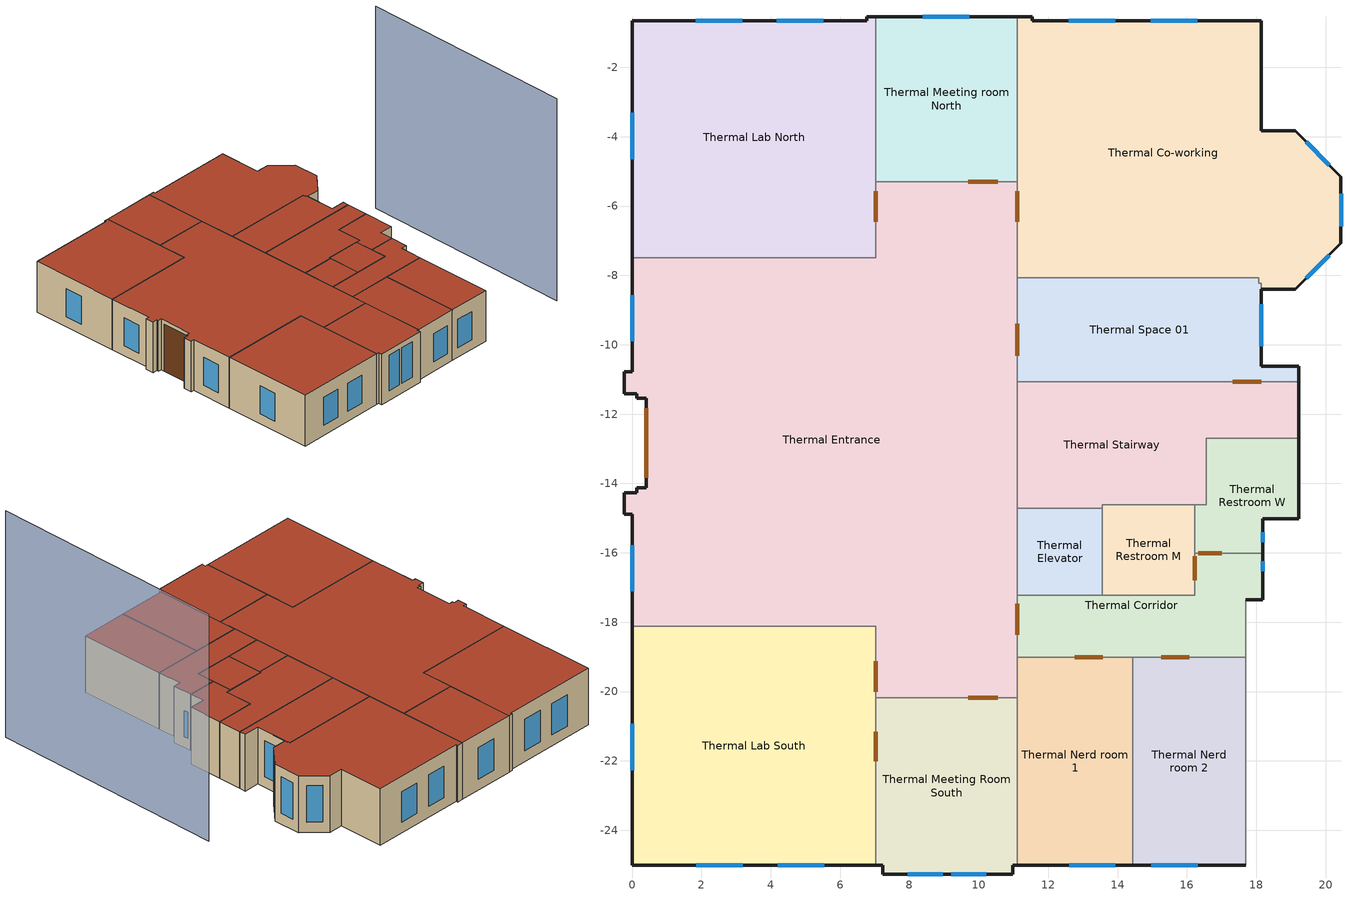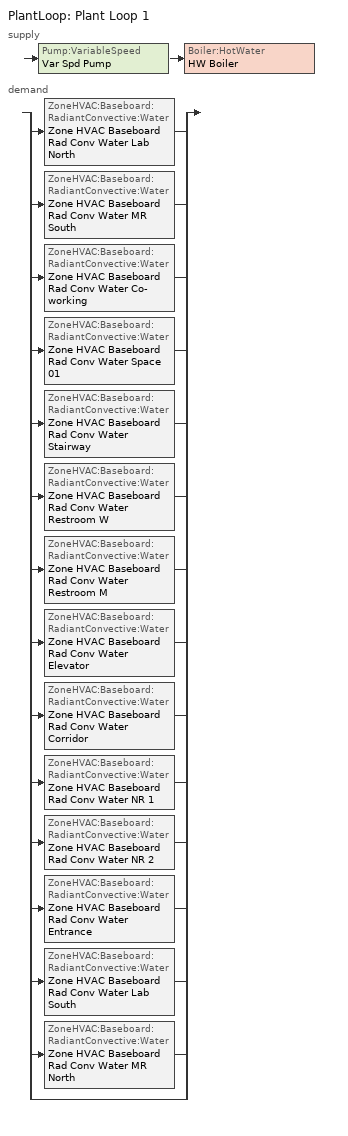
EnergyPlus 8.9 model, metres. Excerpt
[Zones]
Thermal Co-working
 floor ground (ExtSlabCarpet 4in ClimateZone 1-8): 20.44,-7.08 19.13,-8.4 18.15,-8.4 18.15,-8.23 18.07,-8.23 18.07,-8.07 11.11,-8.07 11.11,-0.54 11.53,-0.54 11.53,-0.66 18.15,-0.66 18.15,-3.83 19.13,-3.83 20.44,-5.15 z0
 wall outside (ASHRAE 189.1-2009 ExtWall Mass ClimateZone 5): 18.15,-8.4 19.13,-8.4 20.44,-7.08 20.44,-5.15 19.13,-3.83 18.15,-3.83 18.15,-0.66 11.53,-0.66 11.53,-0.54 11.11,-0.54 z0:4
 wall to Thermal Entrance (Interior Wall): 11.11,-5.3 11.11,-8.07 z0:4
 wall to Thermal Space 01 (Interior Wall): 11.11,-8.07 18.07,-8.07 18.07,-8.23 18.15,-8.23 18.15,-8.4 z0:4
 wall to Thermal Meeting room North (Interior Wall): 11.11,-0.54 11.11,-5.3 z0:4
 window (ASHRAE 189.1-2009 ExtWindow ClimateZone 4-5): 16.29,-0.66 14.95,-0.66 z0.77:2.9; 13.93,-0.66 12.59,-0.66 z0.77:2.99; 20.11,-4.82 19.44,-4.15 / 20.44,-6.59 20.44,-5.64 / 19.44,-8.09 20.11,-7.41 z0.75:3.33
 door inside (Interior Door): 11.11,-5.57 11.11,-6.45 z0:2.06
 roof outside (ASHRAE 189.1-2009 ExtRoof IEAD ClimateZone 2-5): 11.11,-8.07 18.07,-8.07 18.07,-8.23 18.15,-8.23 18.15,-8.4 19.13,-8.4 20.44,-7.08 20.44,-5.15 19.13,-3.83 18.15,-3.83 18.15,-0.66 11.53,-0.66 11.53,-0.54 11.11,-0.54 z4
Thermal Corridor
 floor ground (ExtSlabCarpet 4in ClimateZone 1-8): 18.18,-17.35 17.7,-17.35 17.7,-19.01 11.11,-19.01 11.11,-17.22 16.23,-17.22 16.23,-16.01 18.18,-16.01 z0
 wall outside (ASHRAE 189.1-2009 ExtWall Mass ClimateZone 5): 17.7,-17.35 18.18,-17.35 18.18,-16.01 z0:4
 wall to Thermal Restroom M (Interior Wall): 16.23,-16.01 16.23,-17.22 13.56,-17.22 z0:4
 wall adiabatic (Interior Wall): 17.7,-19.01 17.7,-17.35 z0:4
 wall to Thermal Nerd room 1 (Interior Wall): 11.11,-19.01 14.43,-19.01 z0:4
 wall to Thermal Entrance (Interior Wall): 11.11,-17.22 11.11,-19.01 z0:4
 wall to Thermal Elevator (Interior Wall): 13.56,-17.22 11.11,-17.22 z0:4
 wall to Thermal Nerd room 2 (Interior Wall): 14.43,-19.01 17.7,-19.01 z0:4
 wall to Thermal Restroom W (Interior Wall): 18.18,-16.01 16.23,-16.01 z0:4
 window (ASHRAE 189.1-2009 ExtWindow ClimateZone 4-5): 18.18,-16.53 18.18,-16.24 z0.79:2.63
 door inside (Interior Door): 16.23,-16.1 16.23,-16.79 / 12.77,-19.01 13.58,-19.01 / 11.11,-17.47 11.11,-18.36 / 15.26,-19.01 16.07,-19.01 / 17.01,-16.01 16.32,-16.01 z0:2.1
 roof outside (ASHRAE 189.1-2009 ExtRoof IEAD ClimateZone 2-5): 11.11,-19.01 17.7,-19.01 17.7,-17.35 18.18,-17.35 18.18,-16.01 16.23,-16.01 16.23,-17.22 11.11,-17.22 z4
Thermal Elevator
 floor ground (ExtSlabCarpet 4in ClimateZone 1-8): 13.56,-17.22 11.11,-17.22 11.11,-14.72 13.56,-14.72 z0
 wall to Thermal Entrance (Interior Wall): 11.11,-14.72 11.11,-17.22 z0:4
 wall to Thermal Stairway (Interior Wall): 13.56,-14.72 11.11,-14.72 z0:4
 wall to Thermal Restroom M (Interior Wall): 13.56,-17.22 13.56,-14.72 z0:4
 roof outside (ASHRAE 189.1-2009 ExtRoof IEAD ClimateZone 2-5): 11.11,-17.22 13.56,-17.22 13.56,-14.72 11.11,-14.72 z4
Thermal Entrance
 floor ground (ExtSlabCarpet 4in ClimateZone 1-8): 11.11,-20.18 7.03,-20.18 7.03,-18.11 0.01,-18.11 0.01,-14.89 -0.23,-14.89 -0.23,-14.26 0.14,-14.26 0.14,-14.12 0.42,-14.12 0.42,-11.55 0.14,-11.55 0.14,-11.41 -0.23,-11.41 -0.23,-10.78 0.01,-10.78 0.01,-7.5 7.03,-7.5 7.03,-5.3 11.11,-5.3 z0
 wall outside (ASHRAE 189.1-2009 ExtWall Mass ClimateZone 5): 0.01,-7.5 0.01,-10.78 -0.23,-10.78 -0.23,-11.41 0.14,-11.41 0.14,-11.55 0.42,-11.55 0.42,-14.12 0.14,-14.12 0.14,-14.21 0.14,-14.26 -0.23,-14.26 -0.23,-14.89 0.01,-14.89 0.01,-18.11 z0:4
 wall to Thermal Lab South (Interior Wall): 0.01,-18.11 7.03,-18.11 7.03,-20.18 z0:4
 wall to Thermal Stairway (Interior Wall): 11.11,-14.72 11.11,-11.07 z0:4
 wall to Thermal Meeting Room South (Interior Wall): 7.03,-20.18 11.11,-20.18 z0:4
 wall to Thermal Meeting room North (Interior Wall): 11.11,-5.3 7.03,-5.3 z0:4
 wall to Thermal Nerd room 1 (Interior Wall): 11.11,-20.18 11.11,-19.01 z0:4
 wall to Thermal Space 01 (Interior Wall): 11.11,-11.07 11.11,-8.07 z0:4
 wall to Thermal Lab North (Interior Wall): 7.03,-5.3 7.03,-7.5 0.01,-7.5 z0:4
 window (ASHRAE 189.1-2009 ExtWindow ClimateZone 4-5): 0.01,-15.77 0.01,-17.11 / 0.01,-8.57 0.01,-9.91 z0.77:2.99
 door (Exterior Door): 0.42,-11.83 0.42,-13.84 z0:3.71
 door inside (Interior Door): 9.69,-20.18 10.54,-20.18 / 10.54,-5.3 9.69,-5.3 / 7.03,-5.57 7.03,-6.45 z0:2.06; 11.11,-10.32 11.11,-9.4 / 7.03,-19.12 7.03,-20 z0:2.05
 roof outside (ASHRAE 189.1-2009 ExtRoof IEAD ClimateZone 2-5): -0.23,-14.26 -0.23,-14.89 0.01,-14.89 0.01,-18.11 7.03,-18.11 7.03,-20.18 11.11,-20.18 11.11,-5.3 7.03,-5.3 7.03,-7.5 0.01,-7.5 0.01,-10.78 -0.23,-10.78 -0.23,-11.41 0.14,-11.41 0.14,-11.55 0.42,-11.55 0.42,-14.12 0.14,-14.12 0.14,-14.26 z4
Thermal Lab North
 floor ground (ExtSlabCarpet 4in ClimateZone 1-8): 7.03,-7.5 0.01,-7.5 0.01,-0.66 6.76,-0.66 6.76,-0.54 7.03,-0.54 z0
 wall outside (ASHRAE 189.1-2009 ExtWall Mass ClimateZone 5): 7.03,-0.54 6.76,-0.54 6.76,-0.66 0.01,-0.66 0.01,-7.5 z0:4
 wall to Thermal Meeting room North (Interior Wall): 7.03,-5.3 7.03,-0.54 z0:4
 window (ASHRAE 189.1-2009 ExtWindow ClimateZone 4-5): 0.01,-3.31 0.01,-4.65 / 5.51,-0.66 4.17,-0.66 / 3.17,-0.66 1.83,-0.66 z0.77:2.99
 roof outside (ASHRAE 189.1-2009 ExtRoof IEAD ClimateZone 2-5): 0.01,-7.5 7.03,-7.5 7.03,-0.54 6.76,-0.54 6.76,-0.66 0.01,-0.66 z4
Thermal Lab South
 floor ground (ExtSlabCarpet 4in ClimateZone 1-8): 7.03,-18.11 7.03,-25.01 0.01,-25.01 0.01,-18.11 z0
 wall outside (ASHRAE 189.1-2009 ExtWall Mass ClimateZone 5): 0.01,-18.11 0.01,-25.01 7.03,-25.01 z0:4
 wall to Thermal Meeting Room South (Interior Wall): 7.03,-25.01 7.03,-20.18 z0:4
 window (ASHRAE 189.1-2009 ExtWindow ClimateZone 4-5): 0.01,-20.93 0.01,-22.27 / 1.85,-25.01 3.19,-25.01 / 4.2,-25.01 5.54,-25.01 z0.77:2.99
 door inside (Interior Door): 7.03,-22 7.03,-21.16 z0:2.05
 roof outside (ASHRAE 189.1-2009 ExtRoof IEAD ClimateZone 2-5): 0.01,-25.01 7.03,-25.01 7.03,-18.11 0.01,-18.11 z4
Thermal Meeting room North
 floor ground (ExtSlabCarpet 4in ClimateZone 1-8): 11.11,-5.3 7.03,-5.3 7.03,-0.54 11.11,-0.54 z0
 wall outside (ASHRAE 189.1-2009 ExtWall Mass ClimateZone 5): 11.11,-0.54 7.03,-0.54 z0:4
 window (ASHRAE 189.1-2009 ExtWindow ClimateZone 4-5): 9.72,-0.54 8.38,-0.54 z0.77:2.99
 roof outside (ASHRAE 189.1-2009 ExtRoof IEAD ClimateZone 2-5): 7.03,-5.3 11.11,-5.3 11.11,-0.54 7.03,-0.54 z4
Thermal Meeting Room South
 floor ground (ExtSlabCarpet 4in ClimateZone 1-8): 11.11,-25.01 10.98,-25.01 10.98,-25.27 7.23,-25.27 7.23,-25.01 7.03,-25.01 7.03,-20.18 11.11,-20.18 z0
 wall outside (ASHRAE 189.1-2009 ExtWall Mass ClimateZone 5): 7.03,-25.01 7.23,-25.01 7.23,-25.27 10.98,-25.27 10.98,-25.01 11.11,-25.01 z0:4
 wall to Thermal Nerd room 1 (Interior Wall): 11.11,-25.01 11.11,-20.18 z0:4
 window (ASHRAE 189.1-2009 ExtWindow ClimateZone 4-5): 7.95,-25.27 8.96,-25.27 / 9.21,-25.27 10.22,-25.27 z0.77:3.57
 roof outside (ASHRAE 189.1-2009 ExtRoof IEAD ClimateZone 2-5): 7.03,-25.01 7.23,-25.01 7.23,-25.27 10.98,-25.27 10.98,-25.01 11.11,-25.01 11.11,-20.18 7.03,-20.18 z4
Thermal Nerd room 1
 floor ground (ExtSlabCarpet 4in ClimateZone 1-8): 14.43,-25.01 11.11,-25.01 11.11,-19.01 14.43,-19.01 z0
 wall outside (ASHRAE 189.1-2009 ExtWall Mass ClimateZone 5): 11.11,-25.01 14.43,-25.01 z0:4
 wall to Thermal Nerd room 2 (Interior Wall): 14.43,-25.01 14.43,-19.01 z0:4
 window (ASHRAE 189.1-2009 ExtWindow ClimateZone 4-5): 12.6,-25.01 13.94,-25.01 z0.77:2.99
 roof outside (ASHRAE 189.1-2009 ExtRoof IEAD ClimateZone 2-5): 11.11,-25.01 14.43,-25.01 14.43,-19.01 11.11,-19.01 z4
Thermal Nerd room 2
 floor ground (ExtSlabCarpet 4in ClimateZone 1-8): 17.7,-25.01 14.43,-25.01 14.43,-19.01 17.7,-19.01 z0
 wall outside (ASHRAE 189.1-2009 ExtWall Mass ClimateZone 5): 14.43,-25.01 17.7,-25.01 z0:4
 wall adiabatic (Interior Wall): 17.7,-25.01 17.7,-19.01 z0:4
 window (ASHRAE 189.1-2009 ExtWindow ClimateZone 4-5): 14.97,-25.01 16.31,-25.01 z0.77:2.99
 roof outside (ASHRAE 189.1-2009 ExtRoof IEAD ClimateZone 2-5): 14.43,-25.01 17.7,-25.01 17.7,-19.01 14.43,-19.01 z4
Thermal Restroom M
 floor ground (ExtSlabCarpet 4in ClimateZone 1-8): 16.23,-17.22 13.56,-17.22 13.56,-14.61 16.23,-14.61 z0
 wall to Thermal Stairway (Interior Wall): 16.23,-14.61 13.56,-14.61 13.56,-14.72 z0:4
 wall to Thermal Restroom W (Interior Wall): 16.23,-16.01 16.23,-14.61 z0:4
 roof outside (ASHRAE 189.1-2009 ExtRoof IEAD ClimateZone 2-5): 13.56,-17.22 16.23,-17.22 16.23,-14.61 13.56,-14.61 z4
Thermal Restroom W
 floor ground (ExtSlabCarpet 4in ClimateZone 1-8): 19.22,-15.01 18.18,-15.01 18.18,-16.01 16.23,-16.01 16.23,-14.61 16.55,-14.61 16.55,-12.7 19.22,-12.7 z0
 wall outside (ASHRAE 189.1-2009 ExtWall Mass ClimateZone 5): 18.18,-16.01 18.18,-15.01 19.22,-15.01 19.22,-12.7 z0:4
 wall to Thermal Stairway (Interior Wall): 19.22,-12.7 16.55,-12.7 16.55,-14.61 16.23,-14.61 z0:4
 window (ASHRAE 189.1-2009 ExtWindow ClimateZone 4-5): 18.18,-15.69 18.18,-15.4 z0.79:2.63
 roof outside (ASHRAE 189.1-2009 ExtRoof IEAD ClimateZone 2-5): 16.23,-16.01 18.18,-16.01 18.18,-15.01 19.22,-15.01 19.22,-12.7 16.55,-12.7 16.55,-14.61 16.23,-14.61 z4
Thermal Space 01
 floor ground (ExtSlabCarpet 4in ClimateZone 1-8): 19.22,-11.07 11.11,-11.07 11.11,-8.07 18.07,-8.07 18.07,-8.23 18.15,-8.23 18.15,-10.62 19.22,-10.62 z0
 wall outside (ASHRAE 189.1-2009 ExtWall Mass ClimateZone 5): 19.22,-11.07 19.22,-10.62 18.15,-10.62 18.15,-8.4 z0:4
 wall to Thermal Stairway (Interior Wall): 11.11,-11.07 19.22,-11.07 z0:4
 window (ASHRAE 189.1-2009 ExtWindow ClimateZone 4-5): 18.15,-10.04 18.15,-8.83 z0.77:3.29
 door inside (Interior Door): 17.33,-11.07 18.15,-11.07 z0:1.89
 roof outside (ASHRAE 189.1-2009 ExtRoof IEAD ClimateZone 2-5): 11.11,-11.07 19.22,-11.07 19.22,-10.62 18.15,-10.62 18.15,-8.23 18.07,-8.23 18.07,-8.07 11.11,-8.07 z4
Thermal Stairway
 floor ground (ExtSlabCarpet 4in ClimateZone 1-8): 19.22,-12.7 16.55,-12.7 16.55,-14.61 13.56,-14.61 13.56,-14.72 11.11,-14.72 11.11,-11.07 19.22,-11.07 z0
 wall outside (ASHRAE 189.1-2009 ExtWall Mass ClimateZone 5): 19.22,-12.7 19.22,-11.07 z0:4
 roof outside (ASHRAE 189.1-2009 ExtRoof IEAD ClimateZone 2-5): 11.11,-14.72 13.56,-14.72 13.56,-14.61 16.55,-14.61 16.55,-12.7 19.22,-12.7 19.22,-11.07 11.11,-11.07 z4
shading: 24.75,-8.48 24.56,-25.08 z0:16
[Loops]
PlantLoop 'Plant Loop 1'
 supply: Pump:VariableSpeed 'Var Spd Pump' > Boiler:HotWater 'HW Boiler'
 demand: split
  | ZoneHVAC:Baseboard:RadiantConvective:Water 'Zone HVAC Baseboard Rad Conv Water Lab North'
  | ZoneHVAC:Baseboard:RadiantConvective:Water 'Zone HVAC Baseboard Rad Conv Water MR South'
  | ZoneHVAC:Baseboard:RadiantConvective:Water 'Zone HVAC Baseboard Rad Conv Water Co-working'
  | ZoneHVAC:Baseboard:RadiantConvective:Water 'Zone HVAC Baseboard Rad Conv Water Space 01'
  | ZoneHVAC:Baseboard:RadiantConvective:Water 'Zone HVAC Baseboard Rad Conv Water Stairway'
  | ZoneHVAC:Baseboard:RadiantConvective:Water 'Zone HVAC Baseboard Rad Conv Water Restroom W'
  | ZoneHVAC:Baseboard:RadiantConvective:Water 'Zone HVAC Baseboard Rad Conv Water Restroom M'
  | ZoneHVAC:Baseboard:RadiantConvective:Water 'Zone HVAC Baseboard Rad Conv Water Elevator'
  | ZoneHVAC:Baseboard:RadiantConvective:Water 'Zone HVAC Baseboard Rad Conv Water Corridor'
  | ZoneHVAC:Baseboard:RadiantConvective:Water 'Zone HVAC Baseboard Rad Conv Water NR 1'
  | ZoneHVAC:Baseboard:RadiantConvective:Water 'Zone HVAC Baseboard Rad Conv Water NR 2'
  | ZoneHVAC:Baseboard:RadiantConvective:Water 'Zone HVAC Baseboard Rad Conv Water Entrance'
  | ZoneHVAC:Baseboard:RadiantConvective:Water 'Zone HVAC Baseboard Rad Conv Water Lab South'
  | ZoneHVAC:Baseboard:RadiantConvective:Water 'Zone HVAC Baseboard Rad Conv Water MR North'
  | bypass
[Building]
RKF: North Axis {deg}=0
[Site:Location]
Berlin&#44 Berlin: Latitude {deg}=52.5185; Longitude {deg}=13.3806; Time Zone {hr}=1; Elevation {m}=35.9853
[SizingPeriod:DesignDay] Day of Month=21; Dry-Bulb Temperature Range Modifier Type=DefaultMultipliers; Barometric Pressure {Pa}=100738; Rain Indicator=No; Snow Indicator=No; Daylight Saving Time Indicator=No
Name | Month | Day Type | Maximum Dry-Bulb Temperature {C} | Daily Dry-Bulb Temperature Range {deltaC} | Humidity Condition Type | Wetbulb or DewPoint at Maximum Dry-Bulb {C} | Wind Speed {m/s} | Wind Direction {deg} | Solar Model Indicator | ASHRAE Clear Sky Optical Depth for Beam Irradiance (taub) | ASHRAE Clear Sky Optical Depth for Diffuse Irradiance (taud) | Enthalpy at Maximum Dry-Bulb {J/kg} | Sky Clearness
BERLIN Ann Clg .4% Condns DB=>MWB | 7 | SummerDesignDay | 30 | 9.2 | Wetbulb | 18.9 | 3.7 | 150 | ASHRAETau | 0.484 | 1.888
BERLIN Ann Clg .4% Condns DP=>MDB | 7 | SummerDesignDay | 22.1 | 9.2 | Dewpoint | 18 | 3.7 | 150 | ASHRAETau | 0.484 | 1.888
BERLIN Ann Clg .4% Condns Enth=>MDB | 7 | SummerDesignDay | 27 | 9.2 | Enthalpy |  | 3.7 | 150 | ASHRAETau | 0.484 | 1.888 | 57900
BERLIN Ann Clg .4% Condns WB=>MDB | 7 | SummerDesignDay | 26.9 | 9.2 | Wetbulb | 20.1 | 3.7 | 150 | ASHRAETau | 0.484 | 1.888
BERLIN Ann Htg 99.6% Condns DB | 2 | WinterDesignDay | -11.8 | 0 | Wetbulb | -11.8 | 3.3 | 100 | ASHRAEClearSky |  |  |  | 0
BERLIN Ann Htg Wind 99.6% Condns WS=>MCDB | 2 | WinterDesignDay | 6.3 | 0 | Wetbulb | 6.3 | 12.8 | 100 | ASHRAEClearSky |  |  |  | 0
BERLIN Ann Hum_n 99.6% Condns DP=>MCDB | 2 | WinterDesignDay | -10.8 | 0 | Dewpoint | -15 | 3.3 | 100 | ASHRAEClearSky |  |  |  | 0
[Material] Thermal Absorptance=0.9
Name | Roughness | Thickness {m} | Conductivity {W/m-K} | Density {kg/m3} | Specific Heat {J/kg-K} | Solar Absorptance | Visible Absorptance
1/2IN Gypsum | Smooth | 0.0127 | 0.16 | 784.9 | 830 | 0.4 | 0.4
1IN Stucco | Smooth | 0.0253 | 0.6918 | 1858 | 837 | 0.92 | 0.92
8IN Concrete HW | MediumRough | 0.2033 | 1.7296 | 2243 | 837 | 0.65 | 0.65
F08 Metal surface | Smooth | 0.0008 | 45.28 | 7824 | 500 | 0.7 | 0.7
G01a 19mm gypsum board | MediumSmooth | 0.019 | 0.16 | 800 | 1090 | 0.4 | 0.4
G05 25mm wood | MediumSmooth | 0.0254 | 0.15 | 608 | 1630 | 0.5 | 0.5
I01 25mm insulation board | MediumRough | 0.0254 | 0.03 | 43 | 1210 | 0.6 | 0.6
MAT-CC05 4 HW CONCRETE | Rough | 0.1016 | 1.311 | 2240 | 836.8 | 0.85 | 0.85
Metal Decking | MediumSmooth | 0.0015 | 45.006 | 7680 | 418.4 | 0.6 | 0.6
Roof Insulation [21] | MediumRough | 0.2105 | 0.049 | 265 | 836.8 | 0.7 | 0.7
Roof Membrane | VeryRough | 0.0095 | 0.16 | 1121.29 | 1460 | 0.7 | 0.7
Wall Insulation [40] | MediumRough | 0.0794 | 0.0432 | 91 | 837 | 0.5 | 0.5
[Material:AirGap]
F04 Wall air space resistance: Thermal Resistance {m2-K/W}=0.15
[Material:NoMass]
CP02 CARPET PAD: Roughness=Smooth; Thermal Resistance {m2-K/W}=0.1; Thermal Absorptance=0.9; Solar Absorptance=0.8; Visible Absorptance=0.8
[WindowMaterial:Blind]
Window Material Blind 1: Slat Orientation=Horizontal; Slat Width {m}=0.025; Slat Separation {m}=0.01875; Slat Thickness {m}=0.001; Slat Angle {deg}=45; Slat Conductivity {W/m-K}=221; Slat Beam Solar Transmittance=0; Front Side Slat Beam Solar Reflectance=0.5; Back Side Slat Beam Solar Reflectance=0.5; Slat Diffuse Solar Transmittance=0; Front Side Slat Diffuse Solar Reflectance=0.5; Back Side Slat Diffuse Solar Reflectance=0.5; Slat Beam Visible Transmittance=0; Front Side Slat Beam Visible Reflectance=0.5; Back Side Slat Beam Visible Reflectance=0.5; Slat Diffuse Visible Transmittance=0; Front Side Slat Diffuse Visible Reflectance=0.5; Back Side Slat Diffuse Visible Reflectance=0.5; Slat Infrared Hemispherical Transmittance=0; Front Side Slat Infrared Hemispherical Emissivity=0.9; Back Side Slat Infrared Hemispherical Emissivity=0.9; Blind to Glass Distance {m}=0.05; Blind Top Opening Multiplier=0.5; Blind Bottom Opening Multiplier=0.5; Blind Left Side Opening Multiplier=0.5; Blind Right Side Opening Multiplier=0.5; Minimum Slat Angle {deg}=0; Maximum Slat Angle {deg}=180
[WindowMaterial:Glazing]
Theoretical Glass [207]: Optical Data Type=SpectralAverage; Thickness {m}=0.003; Solar Transmittance at Normal Incidence=0.3311; Front Side Solar Reflectance at Normal Incidence=0.6189; Back Side Solar Reflectance at Normal Incidence=0; Visible Transmittance at Normal Incidence=0.44; Front Side Visible Reflectance at Normal Incidence=0.51; Back Side Visible Reflectance at Normal Incidence=0; Infrared Transmittance at Normal Incidence=0; Front Side Infrared Hemispherical Emissivity=0.9; Back Side Infrared Hemispherical Emissivity=0.9; Conductivity {W/m-K}=0.0133; Dirt Correction Factor for Solar and Visible Transmittance=1; Solar Diffusing=No
[WindowProperty:ShadingControl]
Shading Control 1: Shading Type=InteriorBlind; Shading Control Type=OnIfHighSolarOnWindow; Setpoint {BasedOnField A4}=27; Shading Control Is Scheduled=No; Glare Control Is Active=No; Shading Device Material=Window Material Blind 1
[Construction]
ASHRAE 189.1-2009 ExtRoof IEAD ClimateZone 2-5: Roof Membrane, Roof Insulation [21], Metal Decking
ASHRAE 189.1-2009 ExtWall Mass ClimateZone 5: 1IN Stucco, 8IN Concrete HW, Wall Insulation [40], 1/2IN Gypsum
ASHRAE 189.1-2009 ExtWindow ClimateZone 4-5: Theoretical Glass [207]
Exterior Door: F08 Metal surface, I01 25mm insulation board
ExtSlabCarpet 4in ClimateZone 1-8: MAT-CC05 4 HW CONCRETE, CP02 CARPET PAD
Interior Door: G05 25mm wood
Interior Wall: G01a 19mm gypsum board, F04 Wall air space resistance, G01a 19mm gypsum board
[Zone]
Thermal Co-working; Thermal Corridor; Thermal Elevator; Thermal Entrance; Thermal Lab North; Thermal Lab South; Thermal Meeting room North; Thermal Meeting Room South; Thermal Nerd room 1; Thermal Nerd room 2; Thermal Restroom M; Thermal Restroom W; Thermal Space 01; Thermal Stairway
[ZoneControl:Thermostat] Control Object Type 1=ThermostatSetpoint:DualSetpoint
Name | Zone or ZoneList | Control Type Schedule | Control Name 1
Thermal Co-working Thermostat | Thermal Co-working | Thermal Co-working Thermostat Schedule | Thermostat Setpoint Dual Setpoint 19
Thermal Corridor Thermostat | Thermal Corridor | Thermal Corridor Thermostat Schedule | Thermostat Setpoint Dual Setpoint 12
Thermal Elevator Thermostat | Thermal Elevator | Thermal Elevator Thermostat Schedule | Thermostat Setpoint Dual Setpoint 18
Thermal Entrance Thermostat | Thermal Entrance | Thermal Entrance Thermostat Schedule | Thermostat Setpoint Dual Setpoint 6
Thermal Lab North Thermostat | Thermal Lab North | Thermal Lab North Thermostat Schedule | Thermostat Setpoint Dual Setpoint 1
Thermal Lab South Thermostat | Thermal Lab South | Thermal Lab South Thermostat Schedule | Thermostat Setpoint Dual Setpoint 11
Thermal Meeting room North Thermostat | Thermal Meeting room North | Thermal Meeting room North Thermostat Schedule | Thermostat Setpoint Dual Setpoint 16
Thermal Meeting Room South Thermostat | Thermal Meeting Room South | Thermal Meeting Room South Thermostat Schedule | Thermostat Setpoint Dual Setpoint 3
Thermal Nerd room 1 Thermostat | Thermal Nerd room 1 | Thermal Nerd room 1 Thermostat Schedule | Thermostat Setpoint Dual Setpoint 10
Thermal Nerd room 2 Thermostat | Thermal Nerd room 2 | Thermal Nerd room 2 Thermostat Schedule | Thermostat Setpoint Dual Setpoint 5
Thermal Restroom M Thermostat | Thermal Restroom M | Thermal Restroom M Thermostat Schedule | Thermostat Setpoint Dual Setpoint 15
Thermal Restroom W Thermostat | Thermal Restroom W | Thermal Restroom W Thermostat Schedule | Thermostat Setpoint Dual Setpoint 7
Thermal Space 01 Thermostat | Thermal Space 01 | Thermal Space 01 Thermostat Schedule | Thermostat Setpoint Dual Setpoint 13
Thermal Stairway Thermostat | Thermal Stairway | Thermal Stairway Thermostat Schedule | Thermostat Setpoint Dual Setpoint 4
[ThermostatSetpoint:DualSetpoint] Cooling Setpoint Temperature Schedule=Cooling
Name | Heating Setpoint Temperature Schedule
Thermostat Setpoint Dual Setpoint 19; Thermostat Setpoint Dual Setpoint 12; Thermostat Setpoint Dual Setpoint 18; Thermostat Setpoint Dual Setpoint 6; Thermostat Setpoint Dual Setpoint 11; Thermostat Setpoint Dual Setpoint 16; Thermostat Setpoint Dual Setpoint 3; Thermostat Setpoint Dual Setpoint 10; Thermostat Setpoint Dual Setpoint 5; Thermostat Setpoint Dual Setpoint 15; Thermostat Setpoint Dual Setpoint 7; Thermostat Setpoint Dual Setpoint 13; Thermostat Setpoint Dual Setpoint 4 | Medium Office HtgSetp
Thermostat Setpoint Dual Setpoint 1 | const_zero
[ZoneVentilation:DesignFlowRate] Design Flow Rate Calculation Method=Flow/Zone; Design Flow Rate {m3/s}=0.16; Flow Rate per Zone Floor Area {m3/s-m2}=0; Flow Rate per Person {m3/s-person}=0; Air Changes per Hour {1/hr}=0; Ventilation Type=Natural; Fan Pressure Rise {Pa}=0; Fan Total Efficiency=1; Constant Term Coefficient=0.606; Temperature Term Coefficient=0.03636; Velocity Term Coefficient=0.1177; Velocity Squared Term Coefficient=0; Minimum Indoor Temperature {C}=-10; Maximum Indoor Temperature {C}=100; Delta Temperature {deltaC}=-50; Minimum Outdoor Temperature {C}=-100; Maximum Outdoor Temperature {C}=100; Maximum Wind Speed {m/s}=40
Name | Zone or ZoneList | Schedule
Natural Ventilation Co-working | Thermal Co-working | Always On Discrete hvac_library
Natural Ventilation Corridor | Thermal Corridor | Always On Discrete hvac_library
Natural Ventilation Elevator | Thermal Elevator | Always On Discrete hvac_library
Natural Ventilation Entrance | Thermal Entrance | Always On Discrete hvac_library
Natural Ventilation Lab North | Thermal Lab North | const_zero
Natural Ventilation Lab South | Thermal Lab South | Always On Discrete hvac_library
Natural Ventilation MR North | Thermal Meeting room North | Always On Discrete hvac_library
Natural Ventilation MR South | Thermal Meeting Room South | Always On Discrete hvac_library
Natural Ventilation NR 1 | Thermal Nerd room 1 | Always On Discrete hvac_library
Natural Ventilation NR 2 | Thermal Nerd room 2 | Always On Discrete hvac_library
Natural Ventilation Restroom M | Thermal Restroom M | Always On Discrete hvac_library
Natural Ventilation Restroom W | Thermal Restroom W | Always On Discrete hvac_library
Natural Ventilation Space 01 | Thermal Space 01 | Always On Discrete hvac_library
Natural Ventilation Stairway | Thermal Stairway | Always On Discrete hvac_library
[ZoneHVAC:Baseboard:RadiantConvective:Water] Availability Schedule=Always On Discrete hvac_library; Rated Average Water Temperature {C}=87.78; Rated Water Mass Flow Rate {kg/s}=0.063; Heating Design Capacity Method=HeatingDesignCapacity; Heating Design Capacity {W}=AutoSize; Heating Design Capacity Per Floor Area {W/m2}=0; Fraction of Autosized Heating Design Capacity=1; Maximum Water Flow Rate {m3/s}=AutoSize; Convergence Tolerance=0.001; Fraction Radiant=0.3; Fraction of Radiant Energy Incident on People=0.3
Zone HVAC Baseboard Rad Conv Water Co-working: Surface Name 1=Surface 102; Fraction of Radiant Energy to Surface 1=0.0324598; Surface Name 2=Surface 33; Fraction of Radiant Energy to Surface 2=0.28; Surface Name 3=Surface 225; Fraction of Radiant Energy to Surface 3=0.0557854; Surface Name 4=Surface 104; Fraction of Radiant Energy to Surface 4=0.00490947; Surface Name 5=Surface 114; Fraction of Radiant Energy to Surface 5=0.000851651; Surface Name 6=Surface 113; Fraction of Radiant Energy to Surface 6=0.00194023; Surface Name 7=Surface 111; Fraction of Radiant Energy to Surface 7=0.0218836; Surface Name 8=Surface 109; Fraction of Radiant Energy to Surface 8=0.0218566; Surface Name 9=Surface 112; Fraction of Radiant Energy to Surface 9=0.0114896; Surface Name 10=Surface 106; Fraction of Radiant Energy to Surface 10=0.0775733; Surface Name 11=Surface 116; Fraction of Radiant Energy to Surface 11=0.0816311; Surface Name 12=Surface 110; Fraction of Radiant Energy to Surface 12=0.0225459; Surface Name 13=Surface 108; Fraction of Radiant Energy to Surface 13=0.0114896; Surface Name 14=Surface 115; Fraction of Radiant Energy to Surface 14=0.00197869; Surface Name 15=Surface 105; Fraction of Radiant Energy to Surface 15=0.00144145; Surface Name 16=Surface 107; Fraction of Radiant Energy to Surface 16=0.0371636; Surface Name 17=Surface 101; Fraction of Radiant Energy to Surface 17=0.035
Zone HVAC Baseboard Rad Conv Water Corridor: Surface Name 1=Surface 49; Fraction of Radiant Energy to Surface 1=0.28; Surface Name 2=Surface 158; Fraction of Radiant Energy to Surface 2=0.0467995; Surface Name 3=Surface 157; Fraction of Radiant Energy to Surface 3=0.0342459; Surface Name 4=Surface 230; Fraction of Radiant Energy to Surface 4=0.0623495; Surface Name 5=Surface 36; Fraction of Radiant Energy to Surface 5=0.0373195; Surface Name 6=Surface 148; Fraction of Radiant Energy to Surface 6=0.0509524; Surface Name 7=Surface 149; Fraction of Radiant Energy to Surface 7=0.0231827; Surface Name 8=Surface 153; Fraction of Radiant Energy to Surface 8=0.00928715; Surface Name 9=Surface 147; Fraction of Radiant Energy to Surface 9=0.035; Surface Name 10=Surface 154; Fraction of Radiant Energy to Surface 10=0.0318174; Surface Name 11=Surface 152; Fraction of Radiant Energy to Surface 11=0.0256112; Surface Name 12=Surface 156; Fraction of Radiant Energy to Surface 12=0.0634347
Zone HVAC Baseboard Rad Conv Water Elevator: Surface Name 1=Surface 143; Fraction of Radiant Energy to Surface 1=0.0951718; Surface Name 2=Surface 146; Fraction of Radiant Energy to Surface 2=0.28; Surface Name 3=Surface 141; Fraction of Radiant Energy to Surface 3=0.035; Surface Name 4=Surface 142; Fraction of Radiant Energy to Surface 4=0.0973282; Surface Name 5=Surface 144; Fraction of Radiant Energy to Surface 5=0.0973282; Surface Name 6=Surface 145; Fraction of Radiant Energy to Surface 6=0.0951718
Zone HVAC Baseboard Rad Conv Water Entrance: Surface Name 1=Surface 28; Fraction of Radiant Energy to Surface 1=0.0292723; Surface Name 2=Surface 227; Fraction of Radiant Energy to Surface 2=0.026139; Surface Name 3=Surface 228; Fraction of Radiant Energy to Surface 3=0.0179382; Surface Name 4=Surface 2; Fraction of Radiant Energy to Surface 4=0.28; Surface Name 5=Surface 301; Fraction of Radiant Energy to Surface 5=0.00836031; Surface Name 6=Surface 56; Fraction of Radiant Energy to Surface 6=0.035; Surface Name 7=Surface 220; Fraction of Radiant Energy to Surface 7=0.000625552; Surface Name 8=Surface 207; Fraction of Radiant Energy to Surface 8=0.0184071; Surface Name 9=Surface 209; Fraction of Radiant Energy to Surface 9=0.000970741; Surface Name 10=Surface 219; Fraction of Radiant Energy to Surface 10=0.000393927; Surface Name 11=Surface 8; Fraction of Radiant Energy to Surface 11=0.0502779; Surface Name 12=Surface 31; Fraction of Radiant Energy to Surface 12=0.00171526; Surface Name 13=Surface 7; Fraction of Radiant Energy to Surface 13=0.0235193; Surface Name 14=Surface 1; Fraction of Radiant Energy to Surface 14=0.0502779; Surface Name 15=Surface 218; Fraction of Radiant Energy to Surface 15=0.00264023; Surface Name 16=Surface 206; Fraction of Radiant Energy to Surface 16=0.00200185; Surface Name 17=Surface 208; Fraction of Radiant Energy to Surface 17=0.00200185; Surface Name 18=Surface 217; Fraction of Radiant Energy to Surface 18=0.00451325; Surface Name 19=Surface 210; Fraction of Radiant Energy to Surface 19=0.00264023; Surface Name 20=Surface 6; Fraction of Radiant Energy to Surface 20=0.00171526; Surface Name 21=Surface 211; Fraction of Radiant Energy to Surface 21=0.0045147; Surface Name 22=Surface 30; Fraction of Radiant Energy to Surface 22=0.0230793; Surface Name 23=Surface 68; Fraction of Radiant Energy to Surface 23=0.0198239; Surface Name 24=Surface 300; Fraction of Radiant Energy to Surface 24=0.0128356; Surface Name 25=Surface 25; Fraction of Radiant Energy to Surface 25=0.0292723; Surface Name 26=Surface 4; Fraction of Radiant Energy to Surface 26=0.0214954; Surface Name 27=Surface 79; Fraction of Radiant Energy to Surface 27=0.0148021; Surface Name 28=Surface 65; Fraction of Radiant Energy to Surface 28=0.0157665
Zone HVAC Baseboard Rad Conv Water Lab North: Surface Name 1=Surface 26; Fraction of Radiant Energy to Surface 1=0.030316; Surface Name 2=Surface 3; Fraction of Radiant Energy to Surface 2=0.28; Surface Name 3=Surface 27; Fraction of Radiant Energy to Surface 3=0.035; Surface Name 4=Surface 32; Fraction of Radiant Energy to Surface 4=0.065509; Surface Name 5=Surface 38; Fraction of Radiant Energy to Surface 5=0.0941323; Surface Name 6=Surface 41; Fraction of Radiant Energy to Surface 6=0.0930114; Surface Name 7=Surface 48; Fraction of Radiant Energy to Surface 7=0.0016927; Surface Name 8=Surface 34; Fraction of Radiant Energy to Surface 8=0.00366363; Surface Name 9=Surface 37; Fraction of Radiant Energy to Surface 9=0.096675
Zone HVAC Baseboard Rad Conv Water Lab South: Surface Name 1=Surface 52; Fraction of Radiant Energy to Surface 1=0.097122; Surface Name 2=Surface 53; Fraction of Radiant Energy to Surface 2=0.0285933; Surface Name 3=Surface 55; Fraction of Radiant Energy to Surface 3=0.097122; Surface Name 4=Surface 54; Fraction of Radiant Energy to Surface 4=0.28; Surface Name 5=Surface 223; Fraction of Radiant Energy to Surface 5=0.0667847; Surface Name 6=Surface 50; Fraction of Radiant Energy to Surface 6=0.035; Surface Name 7=Surface 51; Fraction of Radiant Energy to Surface 7=0.095378
Zone HVAC Baseboard Rad Conv Water MR North: Surface Name 1=Surface 57; Fraction of Radiant Energy to Surface 1=0.035; Surface Name 2=Surface 60; Fraction of Radiant Energy to Surface 2=0.0889608; Surface Name 3=Surface 61; Fraction of Radiant Energy to Surface 3=0.103539; Surface Name 4=Surface 59; Fraction of Radiant Energy to Surface 4=0.103539; Surface Name 5=Surface 62; Fraction of Radiant Energy to Surface 5=0.28; Surface Name 6=Surface 14; Fraction of Radiant Energy to Surface 6=0.0889608
Zone HVAC Baseboard Rad Conv Water MR South: Surface Name 1=Surface 81; Fraction of Radiant Energy to Surface 1=0.035; Surface Name 2=Surface 82; Fraction of Radiant Energy to Surface 2=0.00287034; Surface Name 3=Surface 83; Fraction of Radiant Energy to Surface 3=0.00551498; Surface Name 4=Surface 84; Fraction of Radiant Energy to Surface 4=0.0786615; Surface Name 5=Surface 24; Fraction of Radiant Energy to Surface 5=0.0857305; Surface Name 6=Surface 89; Fraction of Radiant Energy to Surface 6=0.101255; Surface Name 7=Surface 85; Fraction of Radiant Energy to Surface 7=0.00551498; Surface Name 8=Surface 86; Fraction of Radiant Energy to Surface 8=0.00419864; Surface Name 9=Surface 87; Fraction of Radiant Energy to Surface 9=0.101255; Surface Name 10=Surface 90; Fraction of Radiant Energy to Surface 10=0.28
Zone HVAC Baseboard Rad Conv Water NR 1: Surface Name 1=Surface 21; Fraction of Radiant Energy to Surface 1=0.099766; Surface Name 2=Surface 161; Fraction of Radiant Energy to Surface 2=0.0686089; Surface Name 3=Surface 164; Fraction of Radiant Energy to Surface 3=0.0686089; Surface Name 4=Surface 166; Fraction of Radiant Energy to Surface 4=0.28; Surface Name 5=Surface 165; Fraction of Radiant Energy to Surface 5=0.123891; Surface Name 6=Surface 160; Fraction of Radiant Energy to Surface 6=0.035; Surface Name 7=Surface 224; Fraction of Radiant Energy to Surface 7=0.0241251
Zone HVAC Baseboard Rad Conv Water NR 2: Surface Name 1=Surface 177; Fraction of Radiant Energy to Surface 1=0.124651; Surface Name 2=Surface 179; Fraction of Radiant Energy to Surface 2=0.124651; Surface Name 3=Surface 180; Fraction of Radiant Energy to Surface 3=0.28; Surface Name 4=Surface 175; Fraction of Radiant Energy to Surface 4=0.035; Surface Name 5=Surface 176; Fraction of Radiant Energy to Surface 5=0.0678489; Surface Name 6=Surface 178; Fraction of Radiant Energy to Surface 6=0.0678489
Zone HVAC Baseboard Rad Conv Water Restroom M: Surface Name 1=Surface 172; Fraction of Radiant Energy to Surface 1=0.00396611; Surface Name 2=Surface 19; Fraction of Radiant Energy to Surface 2=0.28; Surface Name 3=Surface 13; Fraction of Radiant Energy to Surface 3=0.035; Surface Name 4=Surface 306; Fraction of Radiant Energy to Surface 4=0.0913166; Surface Name 5=Surface 9; Fraction of Radiant Energy to Surface 5=0.0972173; Surface Name 6=Surface 305; Fraction of Radiant Energy to Surface 6=0.0442326; Surface Name 7=Surface 23; Fraction of Radiant Energy to Surface 7=0.0510501; Surface Name 8=Surface 22; Fraction of Radiant Energy to Surface 8=0.0972173
Zone HVAC Baseboard Rad Conv Water Restroom W: Surface Name 1=Surface 189; Fraction of Radiant Energy to Surface 1=0.0428057; Surface Name 2=Surface 190; Fraction of Radiant Energy to Surface 2=0.28; Surface Name 3=Surface 185; Fraction of Radiant Energy to Surface 3=0.070652; Surface Name 4=Surface 181; Fraction of Radiant Energy to Surface 4=0.035; Surface Name 5=Surface 182; Fraction of Radiant Energy to Surface 5=0.00987874; Surface Name 6=Surface 187; Fraction of Radiant Energy to Surface 6=0.0303902; Surface Name 7=Surface 183; Fraction of Radiant Energy to Surface 7=0.0582366; Surface Name 8=Surface 186; Fraction of Radiant Energy to Surface 8=0.0317515; Surface Name 9=Surface 184; Fraction of Radiant Energy to Surface 9=0.081579; Surface Name 10=Surface 29; Fraction of Radiant Energy to Surface 10=0.0597062
Zone HVAC Baseboard Rad Conv Water Space 01: Surface Name 1=Surface 10; Fraction of Radiant Energy to Surface 1=0.035; Surface Name 2=Surface 35; Fraction of Radiant Energy to Surface 2=0.28; Surface Name 3=Surface 11; Fraction of Radiant Energy to Surface 3=0.00765392; Surface Name 4=Surface 17; Fraction of Radiant Energy to Surface 4=0.00125847; Surface Name 5=Surface 16; Fraction of Radiant Energy to Surface 5=0.00292388; Surface Name 6=Surface 12; Fraction of Radiant Energy to Surface 6=0.14049; Surface Name 7=Surface 20; Fraction of Radiant Energy to Surface 7=0.0186069; Surface Name 8=Surface 15; Fraction of Radiant Energy to Surface 8=0.120625; Surface Name 9=Surface 18; Fraction of Radiant Energy to Surface 9=0.00286704; Surface Name 10=Surface 221; Fraction of Radiant Energy to Surface 10=0.0385648; Surface Name 11=Surface 5; Fraction of Radiant Energy to Surface 11=0.0520097
Zone HVAC Baseboard Rad Conv Water Stairway: Surface Name 1=Surface 302; Fraction of Radiant Energy to Surface 1=0.00529087; Surface Name 2=Surface 136; Fraction of Radiant Energy to Surface 2=0.0436922; Surface Name 3=Surface 131; Fraction of Radiant Energy to Surface 3=0.00178113; Surface Name 4=Surface 132; Fraction of Radiant Energy to Surface 4=0.0401006; Surface Name 5=Surface 135; Fraction of Radiant Energy to Surface 5=0.0267857; Surface Name 6=Surface 138; Fraction of Radiant Energy to Surface 6=0.0436591; Surface Name 7=Surface 137; Fraction of Radiant Energy to Surface 7=0.0311904; Surface Name 8=Surface 133; Fraction of Radiant Energy to Surface 8=0.0597573; Surface Name 9=Surface 134; Fraction of Radiant Energy to Surface 9=0.132743; Surface Name 10=Surface 140; Fraction of Radiant Energy to Surface 10=0.28; Surface Name 11=Surface 130; Fraction of Radiant Energy to Surface 11=0.035
[Zone equipment]
Thermal Co-working: Zone HVAC Baseboard Rad Conv Water Co-working
Thermal Corridor: Zone HVAC Baseboard Rad Conv Water Corridor
Thermal Elevator: Zone HVAC Baseboard Rad Conv Water Elevator
Thermal Entrance: Zone HVAC Baseboard Rad Conv Water Entrance
Thermal Lab North: Zone HVAC Baseboard Rad Conv Water Lab North
Thermal Lab South: Zone HVAC Baseboard Rad Conv Water Lab South
Thermal Meeting room North: Zone HVAC Baseboard Rad Conv Water MR North
Thermal Meeting Room South: Zone HVAC Baseboard Rad Conv Water MR South
Thermal Nerd room 1: Zone HVAC Baseboard Rad Conv Water NR 1
Thermal Nerd room 2: Zone HVAC Baseboard Rad Conv Water NR 2
Thermal Restroom M: Zone HVAC Baseboard Rad Conv Water Restroom M
Thermal Restroom W: Zone HVAC Baseboard Rad Conv Water Restroom W
Thermal Space 01: Zone HVAC Baseboard Rad Conv Water Space 01
Thermal Stairway: Zone HVAC Baseboard Rad Conv Water Stairway
[Sizing:Zone] Zone Cooling Design Supply Air Temperature Input Method=SupplyAirTemperature; Zone Cooling Design Supply Air Temperature {C}=14; Zone Cooling Design Supply Air Temperature Difference {deltaC}=11.11; Zone Heating Design Supply Air Temperature Input Method=SupplyAirTemperature; Zone Heating Design Supply Air Temperature {C}=40; Zone Heating Design Supply Air Temperature Difference {deltaC}=11.11; Zone Cooling Design Supply Air Humidity Ratio {kgWater/kgDryAir}=0.0085; Zone Heating Design Supply Air Humidity Ratio {kgWater/kgDryAir}=0.008; Cooling Design Air Flow Method=DesignDay; Cooling Design Air Flow Rate {m3/s}=0; Cooling Minimum Air Flow per Zone Floor Area {m3/s-m2}=0.000762; Cooling Minimum Air Flow {m3/s}=0; Cooling Minimum Air Flow Fraction=0; Heating Design Air Flow Method=DesignDay; Heating Design Air Flow Rate {m3/s}=0; Heating Maximum Air Flow per Zone Floor Area {m3/s-m2}=0.002032; Heating Maximum Air Flow {m3/s}=0.141576; Heating Maximum Air Flow Fraction=0.3; Account for Dedicated Outdoor Air System=No
Name | Design Specification Outdoor Air Object | Design Specification Zone Air Distribution Object
Thermal Co-working | 189.1-2009 - Office - OpenOffice - CZ4-8 Ventilation | Thermal Co-working Design Spec Zone Air Dist
Thermal Corridor | 189.1-2009 - Office - Corridor - CZ4-8 Ventilation | Thermal Corridor Design Spec Zone Air Dist
Thermal Elevator | 189.1-2009 - Office - Corridor - CZ4-8 Ventilation | Thermal Elevator Design Spec Zone Air Dist
Thermal Entrance | 189.1-2009 - Office - Lobby - CZ4-8 Ventilation | Thermal Entrance Design Spec Zone Air Dist
Thermal Lab North | 189.1-2009 - Office - ClosedOffice - CZ4-8 Ventilation | Thermal Lab North Design Spec Zone Air Dist
Thermal Lab South | 189.1-2009 - Office - ClosedOffice - CZ4-8 Ventilation | Thermal Lab South Design Spec Zone Air Dist
Thermal Meeting room North | 189.1-2009 - Office - ClosedOffice - CZ4-8 Ventilation | Thermal Meeting room North Design Spec Zone Air Dist
Thermal Meeting Room South | 189.1-2009 - Office - ClosedOffice - CZ4-8 Ventilation | Thermal Meeting Room South Design Spec Zone Air Dist
Thermal Nerd room 1 | 189.1-2009 - Office - ClosedOffice - CZ4-8 Ventilation | Thermal Nerd room 1 Design Spec Zone Air Dist
Thermal Nerd room 2 | 189.1-2009 - Office - ClosedOffice - CZ4-8 Ventilation | Thermal Nerd room 2 Design Spec Zone Air Dist
Thermal Restroom M | 189.1-2009 - Office - Restroom - CZ4-8 Ventilation | Thermal Restroom M Design Spec Zone Air Dist
Thermal Restroom W | 189.1-2009 - Office - Restroom - CZ4-8 Ventilation | Thermal Restroom W Design Spec Zone Air Dist
Thermal Space 01 | 189.1-2009 - Office - Elec/MechRoom - CZ4-8 Ventilation | Thermal Space 01 Design Spec Zone Air Dist
Thermal Stairway | 189.1-2009 - Office - Stair - CZ4-8 Ventilation | Thermal Stairway Design Spec Zone Air Dist
[DesignSpecification:ZoneAirDistribution] Zone Air Distribution Effectiveness in Cooling Mode=1; Zone Air Distribution Effectiveness in Heating Mode=1
Thermal Co-working Design Spec Zone Air Dist; Thermal Corridor Design Spec Zone Air Dist; Thermal Elevator Design Spec Zone Air Dist; Thermal Entrance Design Spec Zone Air Dist; Thermal Lab North Design Spec Zone Air Dist; Thermal Lab South Design Spec Zone Air Dist; Thermal Meeting room North Design Spec Zone Air Dist; Thermal Meeting Room South Design Spec Zone Air Dist; Thermal Nerd room 1 Design Spec Zone Air Dist; Thermal Nerd room 2 Design Spec Zone Air Dist; Thermal Restroom M Design Spec Zone Air Dist; Thermal Restroom W Design Spec Zone Air Dist; Thermal Space 01 Design Spec Zone Air Dist; Thermal Stairway Design Spec Zone Air Dist
[DesignSpecification:OutdoorAir] Outdoor Air Method=Sum; Outdoor Air Flow per Zone {m3/s}=0; Outdoor Air Flow Air Changes per Hour {1/hr}=0
Name | Outdoor Air Flow per Person {m3/s-person} | Outdoor Air Flow per Zone Floor Area {m3/s-m2}
189.1-2009 - Office - OpenOffice - CZ4-8 Ventilation; 189.1-2009 - Office - ClosedOffice - CZ4-8 Ventilation; 189.1-2009 - Office - Elec/MechRoom - CZ4-8 Ventilation | 0.00943895 | 0
189.1-2009 - Office - Corridor - CZ4-8 Ventilation; 189.1-2009 - Office - Stair - CZ4-8 Ventilation | 0 | 0.000254
189.1-2009 - Office - Lobby - CZ4-8 Ventilation | 0.00707921 | 0
189.1-2009 - Office - Restroom - CZ4-8 Ventilation | 0 | 0.0048768
[PlantLoop]
Plant Loop 1: Fluid Type=Water; Plant Equipment Operation Scheme=Plant Loop 1 Operation Schemes; Maximum Loop Temperature {C}=100; Minimum Loop Temperature {C}=0; Maximum Loop Flow Rate {m3/s}=Autosize; Minimum Loop Flow Rate {m3/s}=0; Plant Loop Volume {m3}=Autocalculate; Load Distribution Scheme=Optimal; Plant Loop Demand Calculation Scheme=SingleSetpoint
[Sizing:Plant]
Plant Loop 1: Loop Type=Heating; Design Loop Exit Temperature {C}=82; Loop Design Temperature Difference {deltaC}=11; Sizing Option=NonCoincident; Zone Timesteps in Averaging Window=1; Coincident Sizing Factor Mode=None
[Pump:VariableSpeed]
Var Spd Pump: Design Maximum Flow Rate {m3/s}=Autosize; Design Pump Head {Pa}=179352; Design Power Consumption {W}=Autosize; Motor Efficiency=0.9; Fraction of Motor Inefficiencies to Fluid Stream=0; Coefficient 1 of the Part Load Performance Curve=0; Coefficient 2 of the Part Load Performance Curve=1; Coefficient 3 of the Part Load Performance Curve=0; Coefficient 4 of the Part Load Performance Curve=0; Design Minimum Flow Rate {m3/s}=0; Pump Control Type=Continuous; Skin Loss Radiative Fraction=0.5; Design Power Sizing Method=PowerPerFlowPerPressure; Design Electric Power per Unit Flow Rate {W/(m3/s)}=348701.1; Design Shaft Power per Unit Flow Rate per Unit Head=1.28205; Design Minimum Flow Rate Fraction=0
[Boiler:HotWater]
HW Boiler: Fuel Type=NaturalGas; Nominal Capacity {W}=Autosize; Nominal Thermal Efficiency=0.8; Efficiency Curve Temperature Evaluation Variable=LeavingBoiler; Normalized Boiler Efficiency Curve=Boiler Efficiency; Design Water Outlet Temperature {C}=82; Design Water Flow Rate {m3/s}=Autosize; Minimum Part Load Ratio=0; Maximum Part Load Ratio=1; Optimum Part Load Ratio=1; Water Outlet Upper Temperature Limit {C}=99; Boiler Flow Mode=NotModulated; Parasitic Electric Load {W}=0; Sizing Factor=1
[PlantEquipmentOperationSchemes]
Plant Loop 1 Operation Schemes: Control Scheme Object Type 1=PlantEquipmentOperation:HeatingLoad; Control Scheme Name 1=Plant Loop 1 Heating Operation Scheme; Control Scheme Schedule Name 1=Always On Discrete
[PlantEquipmentOperation:HeatingLoad]
Plant Loop 1 Heating Operation Scheme: Load Range Lower Limit 1 {W}=0; Load Range Upper Limit 1 {W}=1000000000; Range Equipment List Name 1=Plant Loop 1 Heating Equipment List
[PlantEquipmentList]
Plant Loop 1 Heating Equipment List: Boiler:HotWater, HW Boiler
[SetpointManager:Scheduled]
Scheduled HW Temp: Control Variable=Temperature; Schedule=Hot Water Temperature
[Schedule:Compact]
Thermal Co-working Thermostat Schedule; Thermal Corridor Thermostat Schedule; Thermal Elevator Thermostat Schedule; Thermal Entrance Thermostat Schedule; Thermal Lab North Thermostat Schedule; Thermal Lab South Thermostat Schedule; Thermal Meeting room North Thermostat Schedule; Thermal Meeting Room South Thermostat Schedule; Thermal Nerd room 1 Thermostat Schedule; Thermal Nerd room 2 Thermostat Schedule; Thermal Restroom M Thermostat Schedule; Thermal Restroom W Thermostat Schedule; Thermal Space 01 Thermostat Schedule; Thermal Stairway Thermostat Schedule: Through: 12/31, For: AllDays, Until: 24:00, 4
[Schedule:Day:Interval]
Medium Office HtgSetp Default Schedule: No, 06:00, 15.6, 22:00, 21, 24:00, 15.6
Medium Office HtgSetp Rule 2 Day Schedule: No, 06:00, 15.6, 18:00, 21, 24:00, 15.6
Medium Office HtgSetp Rule 1 Day Schedule; Medium Office HtgSetp Summer Design Day: No, 24:00, 15.6
Medium Office HtgSetp Winter Design Day: No, 24:00, 21
Schedule Day 1: No, 24:00, 100
Schedule Day 2: No, 24:00, 0
Hot Water Temperature Default; Hot Water Temperature Summer Design Day; Hot Water Temperature Winter Design Day: No, 24:00, 67
[Schedule:Week:Daily]
Schedule:Week:Daily {915f3467-404c-4241-bca8-7f8772368008}: Medium Office HtgSetp Default Schedule, Medium Office HtgSetp Default Schedule, Medium Office HtgSetp Default Schedule, Medium Office HtgSetp Default Schedule, Medium Office HtgSetp Default Schedule, Medium Office HtgSetp Default Schedule, Medium Office HtgSetp Rule 2 Day Schedule, Medium Office HtgSetp Default Schedule, Medium Office HtgSetp Summer Design Day, Medium Office HtgSetp Winter Design Day, Medium Office HtgSetp Default Schedule, Medium Office HtgSetp Default Schedule
Schedule:Week:Daily {f7b40ad7-b0b7-41f2-b469-81ebc3661cea}: Medium Office HtgSetp Rule 1 Day Schedule, Medium Office HtgSetp Default Schedule, Medium Office HtgSetp Default Schedule, Medium Office HtgSetp Default Schedule, Medium Office HtgSetp Default Schedule, Medium Office HtgSetp Default Schedule, Medium Office HtgSetp Rule 2 Day Schedule, Medium Office HtgSetp Default Schedule, Medium Office HtgSetp Summer Design Day, Medium Office HtgSetp Winter Design Day, Medium Office HtgSetp Default Schedule, Medium Office HtgSetp Default Schedule
Schedule:Week:Daily {5b41fa09-f984-415e-bc2f-d840eb9057d5}: Schedule Day 1, Schedule Day 1, Schedule Day 1, Schedule Day 1, Schedule Day 1, Schedule Day 1, Schedule Day 1, Schedule Day 1, Schedule Day 1, Schedule Day 1, Schedule Day 1, Schedule Day 1
Schedule:Week:Daily {2ab3a3b1-304e-4da4-8d0e-1e99b38b54cc}: Schedule Day 2, Schedule Day 2, Schedule Day 2, Schedule Day 2, Schedule Day 2, Schedule Day 2, Schedule Day 2, Schedule Day 2, Schedule Day 2, Schedule Day 2, Schedule Day 2, Schedule Day 2
Schedule:Week:Daily {32a5e206-448f-41e2-8089-5ea6d6613c2a}: Hot Water Temperature Default, Hot Water Temperature Default, Hot Water Temperature Default, Hot Water Temperature Default, Hot Water Temperature Default, Hot Water Temperature Default, Hot Water Temperature Default, Hot Water Temperature Default, Hot Water Temperature Summer Design Day, Hot Water Temperature Winter Design Day, Hot Water Temperature Default, Hot Water Temperature Default
[Schedule:Year]
Medium Office HtgSetp: Schedule:Week:Daily {915f3467-404c-4241-bca8-7f8772368008}, 1, 1, 1, 6, Schedule:Week:Daily {f7b40ad7-b0b7-41f2-b469-81ebc3661cea}, 1, 7, 12, 31
Cooling: Schedule:Week:Daily {5b41fa09-f984-415e-bc2f-d840eb9057d5}, 1, 1, 12, 31
const_zero: Schedule:Week:Daily {2ab3a3b1-304e-4da4-8d0e-1e99b38b54cc}, 1, 1, 12, 31
Hot Water Temperature: Schedule:Week:Daily {32a5e206-448f-41e2-8089-5ea6d6613c2a}, 1, 1, 12, 31
[Schedule:Constant] Hourly Value=1
Always On Discrete hvac_library; Always On Discrete
[Curve:Biquadratic]
Boiler Efficiency: Coefficient1 Constant=1; Coefficient2 x=0; Coefficient3 x**2=0; Coefficient4 y=0; Coefficient5 y**2=0; Coefficient6 x*y=0; Minimum Value of x {BasedOnField A2}=0; Maximum Value of x {BasedOnField A2}=1; Minimum Value of y {BasedOnField A3}=0; Maximum Value of y {BasedOnField A3}=1
